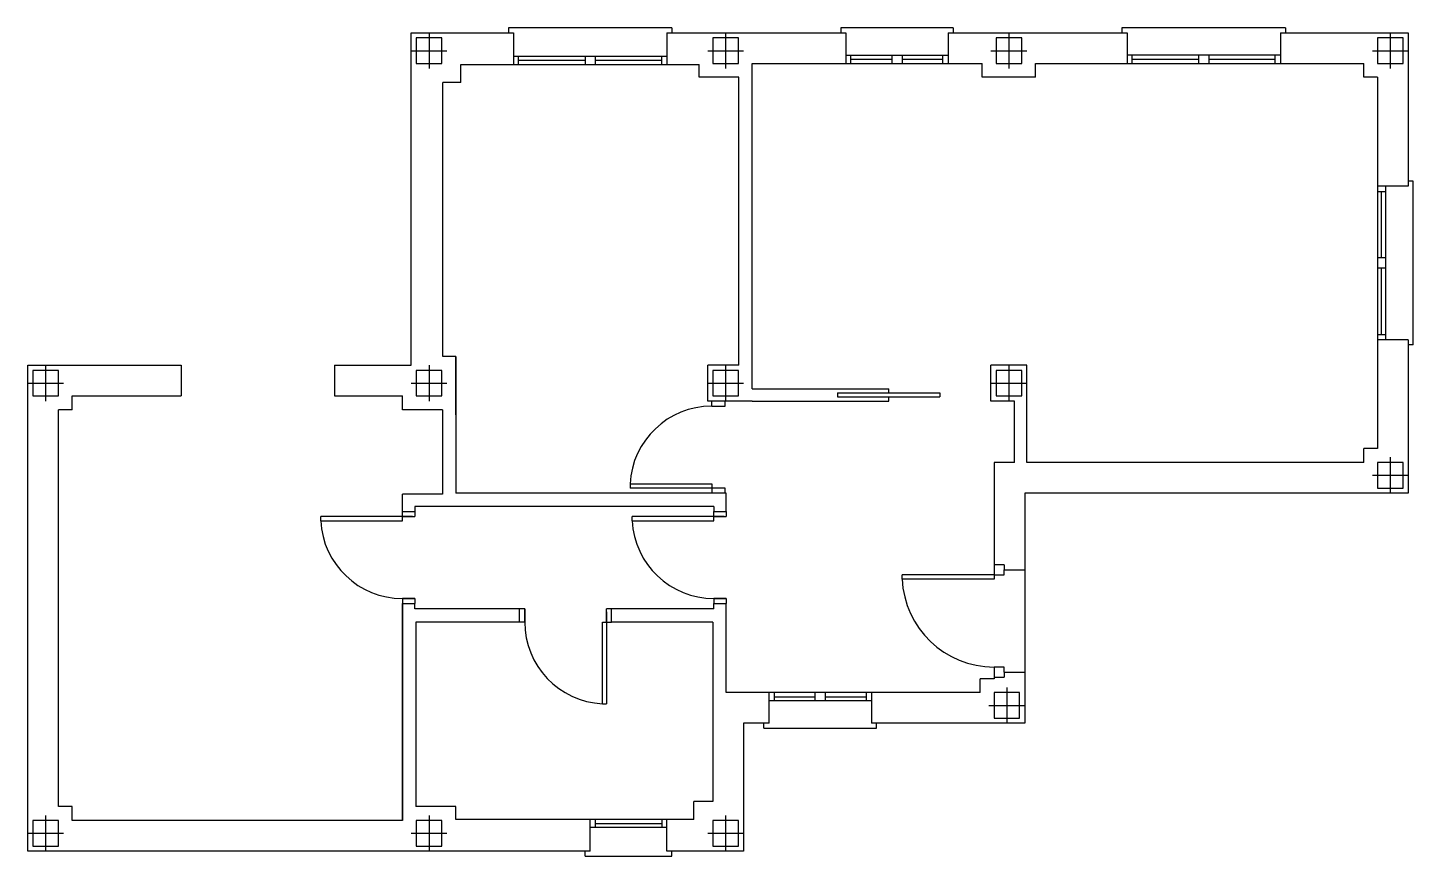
# Model space of a CAD drawing. Header units: inches. Extents: x 11 to 13561, y 7 to 8107.
import ezdxf

# ---------------------------------------------------------------- set-up
doc = ezdxf.new("R2010")
doc.units = ezdxf.units.IN
doc.header["$MEASUREMENT"] = 0
for name, color, linetype in [('Carpinteria', 12, 'Continuous'), ('L finas', 150, 'Continuous'), ('Pilares', 10, 'Continuous')]:
    doc.layers.add(name, color=color, linetype=linetype)

# ---------------------------------------------------------------- blocks, each defined once
blk = doc.blocks.new('door')
at = {"layer": 'Carpinteria'}
for p, q in [((3671, 3326), (2872, 3326)), ((2872, 3286), (2872, 3326)), ((2872, 3286), (3671, 3286)), ((3671, 3326), (3671, 3376)), ((3771, 3326), (3671, 3326)), ((3671, 3286), (3671, 3326)), ((3671, 3326), (3791, 3326)), ((3791, 3376), (3791, 3326)), ((3791, 2526), (3671, 2526)), ((3671, 2526), (3671, 2476)), ((3671, 2526), (3791, 2526)), ((3791, 2526), (3791, 2476))]:
    blk.add_line(p, q, dxfattribs=at)
blk.add_arc((3671, 3326), 800, 182.866, 270, dxfattribs=at)

msp = doc.modelspace()

# ---------------------------------------------------------------- linework, layer by layer
for p, q in [((3761, 8057), (4761, 8057)), ((3761, 4807), (3761, 8057)), ((4761, 8057), (4761, 7747)), ((6261, 8057), (8011, 8057)), ((6261, 8057), (6261, 7747)), ((8011, 8057), (8011, 7757)), ((9011, 8057), (10761, 8057)), ((9011, 8057), (9011, 7757)), ((10761, 8057), (10761, 7757)), ((12261, 8057), (13511, 8057)), ((12261, 8057), (12261, 7757)), ((13511, 8057), (13511, 6557)), ((6836, 7882), (6957, 7882)), ((4246, 7747), (4761, 7747)), ((4246, 7572), (4246, 7747)), ((4246, 7572), (4246, 7747)), ((6261, 7747), (6576, 7747)), ((6576, 7622), (6576, 7747)), ((6711, 7757), (6911, 7757)), ((7096, 7757), (8011, 7757)), ((7096, 4577), (7096, 7757)), ((9011, 7757), (9346, 7757)), ((9346, 7622), (9346, 7757)), ((9481, 7757), (9731, 7757)), ((9866, 7757), (10761, 7757)), ((9866, 7622), (9866, 7757)), ((12261, 7757), (13076, 7757)), ((13076, 7622), (13076, 7757)), ((6966, 7622), (6576, 7622)), ((6966, 4807), (6966, 7622)), ((9866, 7622), (9346, 7622)), ((13211, 7622), (13076, 7622)), ((13211, 7622), (13211, 6557)), ((4071, 4892), (4071, 7572)), ((4246, 7572), (4071, 7572)), ((13511, 6557), (13211, 6557)), ((13211, 5057), (13211, 3992)), ((13511, 5057), (13211, 5057)), ((13511, 5057), (13511, 3557)), ((4196, 4892), (4071, 4892)), ((4196, 4322), (4196, 4892)), ((4196, 4892), (4196, 3557)), ((11, 57), (11, 4807)), ((11, 4807), (1511, 4807)), ((1511, 4807), (1511, 4507)), ((3011, 4807), (3761, 4807)), ((3011, 4807), (3011, 4507)), ((6661, 4457), (6661, 4807)), ((6966, 4807), (6661, 4807)), ((9431, 4457), (9431, 4807)), ((9781, 4807), (9431, 4807)), ((9781, 3857), (9781, 4807)), ((446, 4507), (1511, 4507)), ((446, 4372), (446, 4507)), ((446, 4372), (446, 4507)), ((3011, 4507), (3676, 4507)), ((3676, 4372), (3676, 4507)), ((6961, 4507), (6961, 4603)), ((7096, 4577), (8431, 4577)), ((8431, 4537), (8431, 4577)), ((8431, 4457), (8431, 4497)), ((311, 492), (311, 4372)), ((446, 4372), (311, 4372)), ((4066, 4372), (3676, 4372)), ((4066, 4372), (4066, 3547)), ((6683, 4457), (6661, 4457)), ((6813, 4457), (6683, 4457)), ((7096, 4457), (6813, 4457)), ((7096, 4457), (8431, 4457)), ((9661, 4457), (9431, 4457)), ((9661, 3857), (9661, 4457)), ((13076, 3857), (13076, 3992)), ((13211, 3992), (13076, 3992)), ((9661, 3857), (9461, 3857)), ((9461, 3857), (9461, 2857)), ((13076, 3857), (9781, 3857)), ((4066, 3547), (3676, 3547)), ((3676, 3377), (3676, 3547)), ((6841, 3557), (4196, 3557)), ((6841, 3377), (6841, 3557)), ((13511, 3557), (9761, 3557)), ((9761, 3557), (9761, 2807)), ((6721, 3427), (3796, 3427)), ((3796, 3427), (3796, 3377)), ((6721, 3427), (6721, 3377)), ((3676, 3377), (3796, 3377)), ((6721, 3377), (6841, 3377)), ((9561, 2857), (9461, 2857)), ((9561, 2857), (9561, 2807)), ((9561, 2807), (9761, 2807)), ((3676, 542), (3676, 2477)), ((3676, 2477), (3796, 2477)), ((3676, 2477), (3676, 357)), ((3796, 2427), (3796, 2477)), ((6721, 2477), (6841, 2477)), ((6721, 2427), (6721, 2477)), ((6841, 1607), (6841, 2477)), ((4821, 2427), (3796, 2427)), ((4821, 2297), (4821, 2427)), ((6721, 2427), (5721, 2427)), ((5721, 2297), (5721, 2427)), ((4821, 2297), (3806, 2297)), ((3806, 2297), (3806, 492)), ((6711, 2297), (5721, 2297)), ((6711, 2297), (6711, 542)), ((9561, 1807), (9561, 1757)), ((9561, 1807), (9761, 1807)), ((9761, 1807), (9761, 1307)), ((9326, 1607), (9326, 1742)), ((9461, 1742), (9326, 1742)), ((9461, 1757), (9461, 1742)), ((9461, 1757), (9561, 1757)), ((7261, 1607), (6841, 1607)), ((7261, 1307), (7261, 1607)), ((9326, 1607), (8261, 1607)), ((8261, 1607), (8261, 1307)), ((7261, 1307), (7011, 1307)), ((7011, 1307), (7011, 57)), ((9761, 1307), (8261, 1307)), ((446, 492), (311, 492)), ((446, 357), (446, 492)), ((3676, 357), (3676, 542)), ((4196, 492), (3806, 492)), ((4196, 367), (4196, 492)), ((4196, 367), (4196, 492)), ((6526, 367), (6526, 542)), ((6711, 542), (6526, 542)), ((3676, 357), (446, 357)), ((4061, 357), (3831, 357)), ((3936, 357), (3936, 57)), ((5511, 367), (4196, 367)), ((5511, 57), (5511, 367)), ((6526, 367), (6261, 367)), ((6261, 57), (6261, 367)), ((5511, 57), (11, 57)), ((7011, 57), (6261, 57))]:
    msp.add_line(p, q)
at = {"layer": 'Carpinteria'}
for p, q in [((4711, 8107), (4711, 8057)), ((6311, 8107), (4711, 8107)), ((6311, 8107), (6311, 8057)), ((7961, 8104), (7961, 8054)), ((9061, 8104), (7961, 8104)), ((9061, 8104), (9061, 8054)), ((10711, 8107), (10711, 8057)), ((12311, 8107), (10711, 8107)), ((12311, 8107), (12311, 8057)), ((6261, 7827), (4761, 7827)), ((4761, 7747), (6261, 7747)), ((4811, 7747), (4811, 7827)), ((5461, 7787), (4811, 7787)), ((5461, 7827), (5461, 7747)), ((5561, 7827), (5561, 7747)), ((6211, 7787), (5561, 7787)), ((6211, 7747), (6211, 7827)), ((8011, 7837), (9011, 7837)), ((8011, 7757), (9011, 7757)), ((8061, 7757), (8061, 7837)), ((8461, 7797), (8061, 7797)), ((8461, 7837), (8461, 7757)), ((8561, 7837), (8561, 7757)), ((8961, 7797), (8561, 7797)), ((8961, 7757), (8961, 7837)), ((12261, 7837), (10761, 7837)), ((10761, 7757), (12261, 7757)), ((10811, 7757), (10811, 7837)), ((11461, 7797), (10811, 7797)), ((11461, 7837), (11461, 7757)), ((11561, 7837), (11561, 7757)), ((12211, 7797), (11561, 7797)), ((12211, 7757), (12211, 7837)), ((13211, 6557), (13211, 5057)), ((13211, 6507), (13291, 6507)), ((13251, 5857), (13251, 6507)), ((13291, 5057), (13291, 6557)), ((13561, 6607), (13511, 6607)), ((13561, 5007), (13561, 6607)), ((13291, 5857), (13211, 5857)), ((13291, 5757), (13211, 5757)), ((13251, 5107), (13251, 5757)), ((13211, 5107), (13291, 5107)), ((13561, 5007), (13511, 5007)), ((7931, 4537), (7931, 4497)), ((7931, 4537), (8931, 4537)), ((7931, 4497), (8931, 4497)), ((8931, 4537), (8931, 4497)), ((6700, 4407), (6700, 4457)), ((6700, 4407), (6830, 4407)), ((6830, 4407), (6830, 4457)), ((5901, 3647), (6700, 3647)), ((5901, 3647), (5901, 3607)), ((6700, 3607), (5901, 3607)), ((6700, 3647), (6700, 3607)), ((6830, 3607), (6700, 3607)), ((6700, 3607), (6700, 3557)), ((6830, 3557), (6830, 3607)), ((6721, 3327), (5922, 3327)), ((5922, 3287), (5922, 3327)), ((5922, 3287), (6721, 3287)), ((6721, 3327), (6721, 3377)), ((6821, 3327), (6721, 3327)), ((6721, 3287), (6721, 3327)), ((6721, 3327), (6841, 3327)), ((6841, 3377), (6841, 3327)), ((9461, 2857), (9461, 2757)), ((9461, 2757), (8562, 2757)), ((8562, 2717), (8562, 2757)), ((9461, 2717), (8562, 2717)), ((9461, 2757), (9561, 2757)), ((9461, 2757), (9461, 2717)), ((9561, 2757), (9561, 2807)), ((6841, 2527), (6721, 2527)), ((6721, 2527), (6721, 2477)), ((6721, 2527), (6841, 2527)), ((6841, 2527), (6841, 2477)), ((4871, 2427), (4821, 2427)), ((4871, 2427), (4871, 2297)), ((4871, 2297), (4871, 2427)), ((5671, 2297), (5671, 2427)), ((5721, 2427), (5671, 2427)), ((5671, 2397), (5671, 2297)), ((4871, 2297), (4821, 2297)), ((5631, 1498), (5631, 2297)), ((5631, 2297), (5671, 2297)), ((5671, 2297), (5721, 2297)), ((5671, 2297), (5671, 1498)), ((9561, 1857), (9461, 1857)), ((9461, 1857), (9461, 1757)), ((9561, 1807), (9561, 1857)), ((5631, 1498), (5671, 1498)), ((8261, 1607), (7261, 1607)), ((8261, 1527), (7261, 1527)), ((7311, 1607), (7311, 1527)), ((7311, 1567), (7711, 1567)), ((7711, 1527), (7711, 1607)), ((7811, 1527), (7811, 1607)), ((7811, 1567), (8211, 1567)), ((8211, 1607), (8211, 1527)), ((7211, 1259), (7211, 1309)), ((7211, 1259), (8311, 1259)), ((8311, 1259), (8311, 1309)), ((6261, 367), (5511, 367)), ((6261, 287), (5511, 287)), ((5561, 367), (5561, 287)), ((5561, 327), (6211, 327)), ((6211, 367), (6211, 287)), ((5461, 7), (5461, 57)), ((5461, 7), (6311, 7)), ((6311, 7), (6311, 57))]:
    msp.add_line(p, q, dxfattribs=at)
for centre, radius, start, end in [((6700, 3607), 800, 90, 177.134), ((6721, 3327), 800, 182.866, 270), ((9461, 2757), 900, 182.5473, 270), ((5671, 2297), 800, 180, 267.134)]:
    msp.add_arc(centre, radius, start, end, dxfattribs=at)
at = {"layer": 'L finas'}
msp.add_line((9761, 2807), (9761, 1807), dxfattribs=at)
at = {"layer": 'Pilares'}
for p, q in [((3811, 8007), (3811, 7757)), ((4061, 8007), (3811, 8007)), ((3936, 8057), (3936, 7707)), ((4061, 7757), (4061, 8007)), ((6711, 8007), (6711, 7757)), ((6961, 8007), (6711, 8007)), ((6836, 8057), (6836, 7707)), ((6961, 7757), (6961, 8007)), ((9481, 8007), (9481, 7757)), ((9731, 8007), (9481, 8007)), ((9606, 8057), (9606, 7707)), ((9731, 7757), (9731, 8007)), ((13211, 8007), (13211, 7757)), ((13461, 8007), (13211, 8007)), ((13336, 8057), (13336, 7707)), ((13461, 7757), (13461, 8007)), ((3761, 7882), (4111, 7882)), ((6661, 7882), (7011, 7882)), ((9431, 7882), (9781, 7882)), ((13161, 7882), (13511, 7882)), ((3811, 7757), (4061, 7757)), ((6711, 7757), (6961, 7757)), ((9481, 7757), (9731, 7757)), ((13211, 7757), (13461, 7757)), ((61, 4757), (61, 4507)), ((311, 4757), (61, 4757)), ((186, 4807), (186, 4457)), ((311, 4507), (311, 4757)), ((3811, 4757), (3811, 4507)), ((4061, 4757), (3811, 4757)), ((3936, 4807), (3936, 4457)), ((4061, 4507), (4061, 4757)), ((6711, 4757), (6711, 4507)), ((6961, 4757), (6711, 4757)), ((6836, 4807), (6836, 4457)), ((6961, 4507), (6961, 4757)), ((9481, 4757), (9481, 4507)), ((9731, 4757), (9481, 4757)), ((9606, 4807), (9606, 4457)), ((9731, 4507), (9731, 4757)), ((11, 4632), (361, 4632)), ((3761, 4632), (4111, 4632)), ((6661, 4632), (7011, 4632)), ((9431, 4632), (9781, 4632)), ((61, 4507), (311, 4507)), ((3811, 4507), (4061, 4507)), ((6711, 4507), (6961, 4507)), ((9481, 4507), (9731, 4507)), ((13211, 3857), (13211, 3607)), ((13461, 3857), (13211, 3857)), ((13336, 3907), (13336, 3557)), ((13461, 3607), (13461, 3857)), ((13161, 3732), (13511, 3732)), ((13211, 3607), (13461, 3607)), ((9586, 1657), (9586, 1307)), ((9461, 1607), (9461, 1357)), ((9711, 1607), (9461, 1607)), ((9711, 1357), (9711, 1607)), ((9411, 1482), (9761, 1482)), ((9461, 1357), (9711, 1357)), ((186, 407), (186, 57)), ((3936, 407), (3936, 57)), ((6836, 407), (6836, 57)), ((61, 357), (61, 107)), ((311, 357), (61, 357)), ((311, 107), (311, 357)), ((3811, 357), (3811, 107)), ((4061, 357), (3811, 357)), ((4061, 107), (4061, 357)), ((6711, 357), (6711, 107)), ((6961, 357), (6711, 357)), ((6961, 107), (6961, 357)), ((11, 232), (361, 232)), ((3761, 232), (4111, 232)), ((6661, 232), (7011, 232)), ((61, 107), (311, 107)), ((3811, 107), (4061, 107)), ((6711, 107), (6961, 107))]:
    msp.add_line(p, q, dxfattribs=at)

# ---------------------------------------------------------------- block references
msp.add_blockref('door', (4, 1))

doc.saveas('drawing.dxf')
